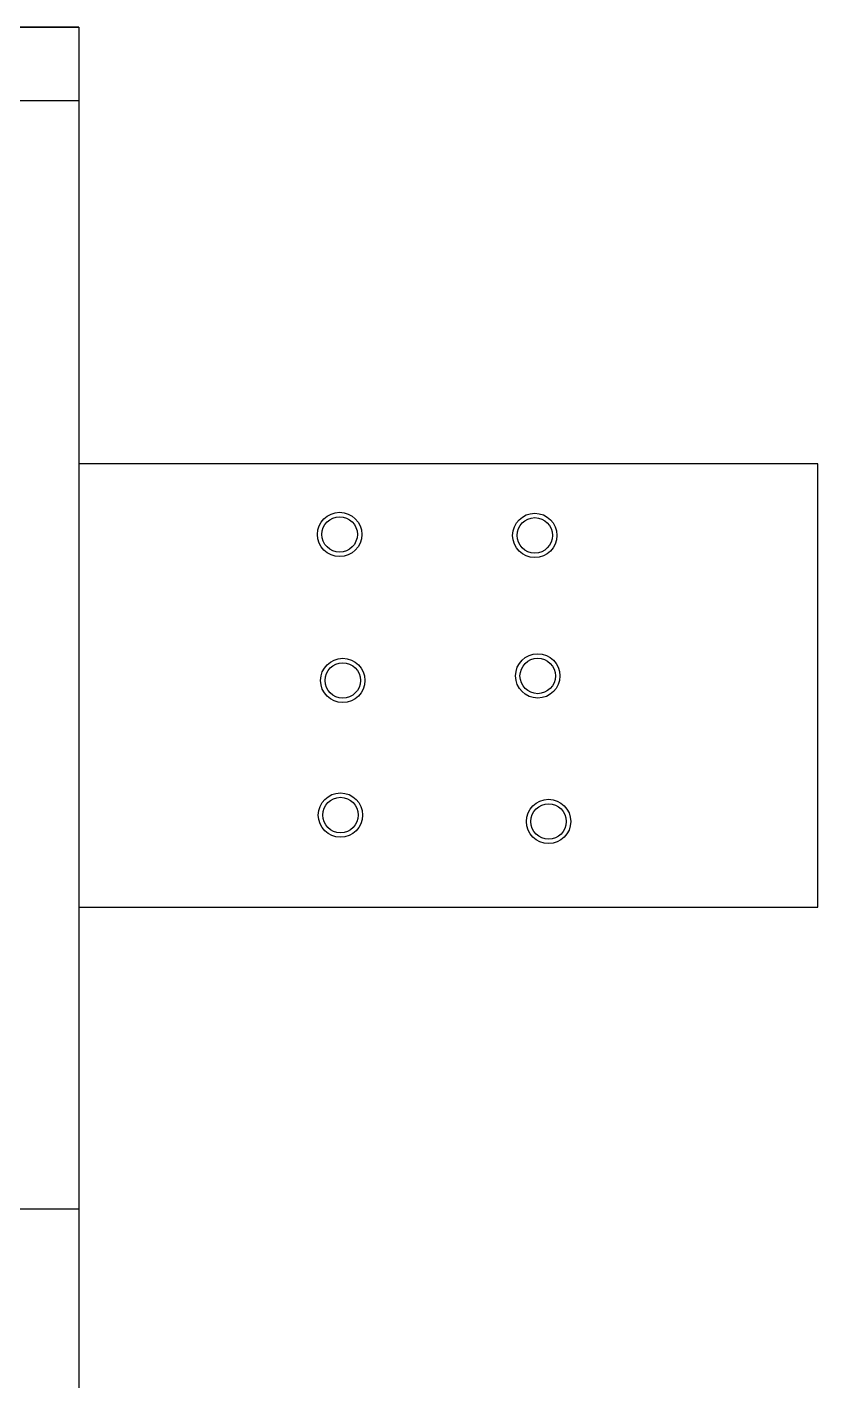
# Model space of a CAD drawing. Header units: millimetres. Extents: x 15 to 415, y 5 to 292.
# Drawn here: x 350.59 to 361.29, y 207.76 to 226.08 of the extents above; entities that cross this region are included whole.
import ezdxf

# ---------------------------------------------------------------- set-up
doc = ezdxf.new("R2010")
doc.units = ezdxf.units.MM

msp = doc.modelspace()

# ---------------------------------------------------------------- linework, layer by layer
at = {"color": 7, "linetype": 'Continuous', "lineweight": 25}
for p, q in [((351.292, 226.083), (341.812, 226.083)), ((350.292, 226.083), (351.292, 226.083)), ((351.292, 226.083), (351.292, 225.083)), ((351.292, 226.083), (351.292, 220.171)), ((351.292, 225.083), (341.154, 225.083)), ((351.292, 220.171), (351.292, 214.171)), ((361.292, 220.171), (351.292, 220.171)), ((361.292, 214.171), (361.292, 220.171)), ((351.292, 214.171), (361.292, 214.171)), ((351.292, 214.171), (351.292, 210.085)), ((350.292, 210.085), (351.292, 210.085)), ((351.292, 210.085), (351.292, 190.083))]:
    msp.add_line(p, q, dxfattribs=at)
for centre, radius in [((354.821, 219.215), 0.3), ((354.821, 219.215), 0.24), ((357.461, 219.202), 0.3), ((357.461, 219.202), 0.24), ((357.501, 217.299), 0.3), ((354.863, 217.238), 0.3), ((354.863, 217.238), 0.24), ((357.501, 217.299), 0.24), ((354.832, 215.416), 0.3), ((354.832, 215.416), 0.24), ((357.648, 215.329), 0.3), ((357.648, 215.329), 0.24)]:
    msp.add_circle(centre, radius, dxfattribs=at)

doc.saveas('drawing.dxf')
